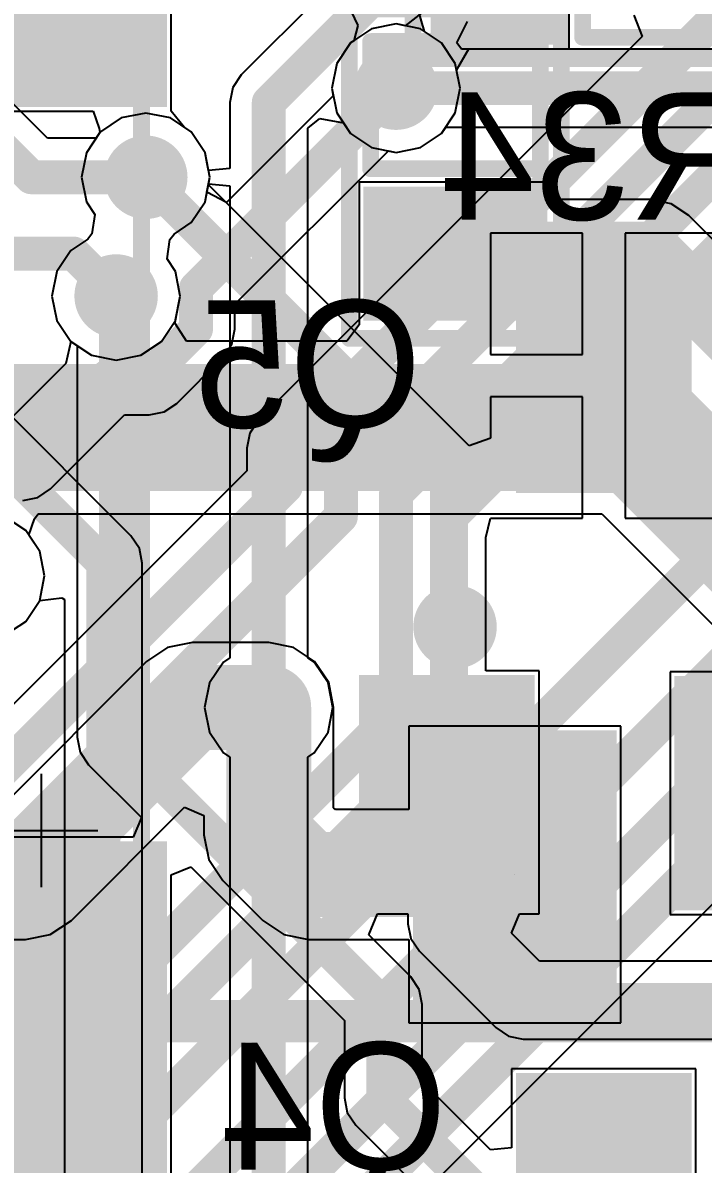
# Model space of a CAD drawing. Header units: millimetres. Extents: x 3.6 to 6.79, y 1.07 to 2.73.
# Drawn here: x 6.236 to 6.3964, y 1.4133 to 1.6824 of the extents above; entities that cross this region are included whole.
import ezdxf

# ---------------------------------------------------------------- set-up
doc = ezdxf.new("R2010")
doc.units = ezdxf.units.MM
doc.header["$MEASUREMENT"] = 0
for name, color, linetype in [('BottomLayer', 5, 'Continuous'), ('BottomOverlay', 54, 'Continuous'), ('BottomPaste', 16, 'Continuous'), ('BottomSolder', 6, 'Continuous'), ('MidLayer1', 16, 'Continuous'), ('MidLayer2', 76, 'Continuous'), ('MultiLayer', 9, 'Continuous'), ('PadHoleLayer', 156, 'Continuous'), ('TopLayer', 1, 'Continuous'), ('TopOverlay', 2, 'Continuous'), ('TopPaste', 8, 'Continuous'), ('TopSolder', 216, 'Continuous'), ('ViaHoleLayer', 16, 'Continuous')]:
    doc.layers.add(name, color=color, linetype=linetype)

# ---------------------------------------------------------------- blocks, each defined once
blk = doc.blocks.new('RES_SMD_0603_B_75')
at = {"layer": 'BottomLayer'}
for points in [[(-0.04681, -0.01772), (-0.02319, -0.01772), (-0.04681, 0.01772), (-0.02319, 0.01772)], [(0.02468, -0.01772), (0.0483, -0.01772), (0.02468, 0.01771), (0.0483, 0.01771)]]:
    blk.add_solid(points, dxfattribs=at)
at = {"layer": 'BottomOverlay', "const_width": 0.00394}
for points in [[(-0.055, 0.025), (0.035, 0.025)], [(-0.055, -0.025), (-0.055, 0.025)], [(0.035, 0.025), (0.055, 0.025)], [(0.055, -0.025), (0.055, 0.025)], [(-0.015, 0.02), (0.015, 0.02)], [(-0.015, -0.02), (-0.015, 0.02)], [(0.015, -0.02), (0.015, 0.02)], [(-0.015, -0.02), (0.015, -0.02)], [(-0.055, -0.025), (0.055, -0.025)]]:
    blk.add_lwpolyline(points, dxfattribs=at)
at = {"layer": 'BottomOverlay', "const_width": 0.00197}
for points in [[(-0.05599, 0.025, 1), (-0.05402, 0.025, 1)], [(-0.05599, 0.025, 1), (-0.05402, 0.025, 1)], [(0.03401, 0.025, 1), (0.03598, 0.025, 1)], [(0.03401, 0.025, 1), (0.03598, 0.025, 1)], [(0.05401, 0.025, 1), (0.05598, 0.025, 1)], [(0.05401, 0.025, 1), (0.05598, 0.025, 1)], [(-0.01599, 0.02, 1), (-0.01402, 0.02, 1)], [(-0.01599, 0.02, 1), (-0.01402, 0.02, 1)], [(0.01401, 0.02, 1), (0.01598, 0.02, 1)], [(0.01401, 0.02, 1), (0.01598, 0.02, 1)], [(-0.01599, -0.02, 1), (-0.01402, -0.02, 1)], [(-0.01599, -0.02, 1), (-0.01402, -0.02, 1)], [(0.01401, -0.02, 1), (0.01598, -0.02, 1)], [(0.01401, -0.02, 1), (0.01598, -0.02, 1)], [(-0.05599, -0.025, 1), (-0.05402, -0.025, 1)], [(-0.05599, -0.025, 1), (-0.05402, -0.025, 1)], [(0.05401, -0.025, 1), (0.05598, -0.025, 1)], [(0.05401, -0.025, 1), (0.05598, -0.025, 1)]]:
    blk.add_lwpolyline(points, format="xyb", close=True, dxfattribs=at)
at = {"layer": 'BottomPaste'}
for points in [[(-0.04681, -0.01772), (-0.02319, -0.01772), (-0.04681, 0.01772), (-0.02319, 0.01772)], [(0.02468, -0.01772), (0.0483, -0.01772), (0.02468, 0.01771), (0.0483, 0.01771)]]:
    blk.add_solid(points, dxfattribs=at)
at = {"layer": 'BottomSolder'}
for points in [[(-0.05081, -0.02172), (-0.01919, -0.02172), (-0.05081, 0.02172), (-0.01919, 0.02172)], [(0.02068, -0.02172), (0.0523, -0.02172), (0.02068, 0.02171), (0.0523, 0.02171)]]:
    blk.add_solid(points, dxfattribs=at)
blk = doc.blocks.new('RES_SMD_2512_B_78')
at = {"layer": 'BottomLayer'}
for points in [[(-0.16141, 0.05996), (-0.16141, -0.06996), (-0.09054, 0.05996), (-0.09054, -0.06996)], [(0.09056, 0.05996), (0.09056, -0.06996), (0.16142, 0.05996), (0.16142, -0.06996)]]:
    blk.add_solid(points, dxfattribs=at)
at = {"layer": 'BottomOverlay', "const_width": 0.00394}
for points in [[(0.12599, 0.05799), (-0.12598, 0.05799)], [(0.12599, -0.06799), (0.12599, 0.05799)]]:
    blk.add_lwpolyline(points, dxfattribs=at)
at = {"layer": 'BottomOverlay', "const_width": 0.00197}
blk.add_lwpolyline([(0.12501, 0.05799, 1), (0.12698, 0.05799, 1)], format="xyb", close=True, dxfattribs=at)
blk.add_lwpolyline([(0.12501, 0.05799, 1), (0.12698, 0.05799, 1)], format="xyb", close=True, dxfattribs=at)
at = {"layer": 'BottomPaste'}
for points in [[(-0.16141, 0.05996), (-0.16141, -0.06996), (-0.09054, 0.05996), (-0.09054, -0.06996)], [(0.09056, 0.05996), (0.09056, -0.06996), (0.16142, 0.05996), (0.16142, -0.06996)]]:
    blk.add_solid(points, dxfattribs=at)
at = {"layer": 'BottomSolder'}
for points in [[(-0.16541, 0.06396), (-0.16541, -0.07396), (-0.08654, 0.06396), (-0.08654, -0.07396)], [(0.08656, 0.06396), (0.08656, -0.07396), (0.16542, 0.06396), (0.16542, -0.07396)]]:
    blk.add_solid(points, dxfattribs=at)
blk = doc.blocks.new('PCBC_________1_136')
at = {"layer": 'PadHoleLayer'}
blk.add_lwpolyline([(0, 0), (0, 0, -1), (0, 0), (0, 0, -1)], format="xyb", close=True, dxfattribs=at)
at = {"layer": 'TopLayer'}
blk.add_solid([(-0.02, -0.03), (0.02, -0.03), (-0.02, 0.03), (0.02, 0.03)], dxfattribs=at)
at = {"layer": 'TopPaste'}
blk.add_solid([(-0.02, -0.03), (0.02, -0.03), (-0.02, 0.03), (0.02, 0.03)], dxfattribs=at)
at = {"layer": 'TopSolder'}
blk.add_solid([(-0.024, -0.034), (0.024, -0.034), (-0.024, 0.034), (0.024, 0.034)], dxfattribs=at)
blk = doc.blocks.new('SOT23B_B_163')
at = {"layer": 'BottomLayer'}
for points in [[(-0.05413, 0.02559), (-0.02067, 0.02559), (-0.05413, 0.07283), (-0.02067, 0.07283)], [(0.02027, 0.02538), (0.05373, 0.02538), (0.02027, 0.07262), (0.05373, 0.07262)], [(-0.01673, -0.07283), (0.01673, -0.07283), (-0.01673, -0.02559), (0.01673, -0.02559)]]:
    blk.add_solid(points, dxfattribs=at)
at = {"layer": 'BottomOverlay'}
for points, const_width in [([(0.04, 0.01, 1), (0.03016, 0.01, 1)], 0.00984), ([(0.0277, 0.01, 1), (0.03262, 0.01, 1)], 0.00492), ([(0.03754, 0.01, 1), (0.04246, 0.01, 1)], 0.00492)]:
    blk.add_lwpolyline(points, format="xyb", close=True, dxfattribs=dict(at, const_width=const_width))
at = {"layer": 'BottomPaste'}
for points in [[(-0.05413, 0.02559), (-0.02067, 0.02559), (-0.05413, 0.07283), (-0.02067, 0.07283)], [(0.02027, 0.02538), (0.05373, 0.02538), (0.02027, 0.07262), (0.05373, 0.07262)], [(-0.01673, -0.07283), (0.01673, -0.07283), (-0.01673, -0.02559), (0.01673, -0.02559)]]:
    blk.add_solid(points, dxfattribs=at)
at = {"layer": 'BottomSolder'}
for points in [[(-0.05813, 0.02159), (-0.01667, 0.02159), (-0.05813, 0.07684), (-0.01667, 0.07684)], [(0.01627, 0.02138), (0.05773, 0.02138), (0.01627, 0.07662), (0.05773, 0.07662)], [(-0.02073, -0.07684), (0.02073, -0.07684), (-0.02073, -0.02159), (0.02073, -0.02159)]]:
    blk.add_solid(points, dxfattribs=at)
blk = doc.blocks.new('SOT23B_B_164')
at = {"layer": 'BottomLayer'}
for points in [[(-0.05413, 0.02559), (-0.02067, 0.02559), (-0.05413, 0.07283), (-0.02067, 0.07283)], [(0.02027, 0.02538), (0.05373, 0.02538), (0.02027, 0.07262), (0.05373, 0.07262)], [(-0.01673, -0.07283), (0.01673, -0.07283), (-0.01673, -0.02559), (0.01673, -0.02559)]]:
    blk.add_solid(points, dxfattribs=at)
at = {"layer": 'BottomOverlay'}
for points, const_width in [([(0.04, 0.01, 1), (0.03016, 0.01, 1)], 0.00984), ([(0.0277, 0.01, 1), (0.03262, 0.01, 1)], 0.00492), ([(0.03754, 0.01, 1), (0.04246, 0.01, 1)], 0.00492)]:
    blk.add_lwpolyline(points, format="xyb", close=True, dxfattribs=dict(at, const_width=const_width))
at = {"layer": 'BottomPaste'}
for points in [[(-0.05413, 0.02559), (-0.02067, 0.02559), (-0.05413, 0.07283), (-0.02067, 0.07283)], [(0.02027, 0.02538), (0.05373, 0.02538), (0.02027, 0.07262), (0.05373, 0.07262)], [(-0.01673, -0.07283), (0.01673, -0.07283), (-0.01673, -0.02559), (0.01673, -0.02559)]]:
    blk.add_solid(points, dxfattribs=at)
at = {"layer": 'BottomSolder'}
for points in [[(-0.05813, 0.02159), (-0.01667, 0.02159), (-0.05813, 0.07684), (-0.01667, 0.07684)], [(0.01627, 0.02138), (0.05773, 0.02138), (0.01627, 0.07662), (0.05773, 0.07662)], [(-0.02073, -0.07684), (0.02073, -0.07684), (-0.02073, -0.02159), (0.02073, -0.02159)]]:
    blk.add_solid(points, dxfattribs=at)
blk = doc.blocks.new('RES_SMD_0603_167')
at = {"layer": 'TopLayer'}
for points in [[(-0.04681, -0.01772), (-0.02319, -0.01772), (-0.04681, 0.01772), (-0.02319, 0.01772)], [(0.02468, -0.01771), (0.0483, -0.01771), (0.02468, 0.01772), (0.0483, 0.01772)]]:
    blk.add_solid(points, dxfattribs=at)
at = {"layer": 'TopOverlay', "const_width": 0.00394}
for points in [[(-0.055, 0.025), (-0.055, -0.025)], [(-0.055, 0.025), (0.055, 0.025)], [(0.055, 0.025), (0.055, -0.025)], [(-0.015, 0.02), (-0.015, -0.02)], [(-0.015, 0.02), (0.015, 0.02)], [(0.015, 0.02), (0.015, -0.02)], [(-0.015, -0.02), (0.015, -0.02)], [(-0.055, -0.025), (0.035, -0.025)], [(0.035, -0.025), (0.055, -0.025)]]:
    blk.add_lwpolyline(points, dxfattribs=at)
at = {"layer": 'TopOverlay', "const_width": 0.00197}
for points in [[(-0.05599, 0.025, 1), (-0.05402, 0.025, 1)], [(-0.05599, 0.025, 1), (-0.05402, 0.025, 1)], [(0.05401, 0.025, 1), (0.05598, 0.025, 1)], [(0.05401, 0.025, 1), (0.05598, 0.025, 1)], [(-0.01599, 0.02, 1), (-0.01402, 0.02, 1)], [(-0.01599, 0.02, 1), (-0.01402, 0.02, 1)], [(0.01401, 0.02, 1), (0.01598, 0.02, 1)], [(0.01401, 0.02, 1), (0.01598, 0.02, 1)], [(-0.01599, -0.02, 1), (-0.01402, -0.02, 1)], [(-0.01599, -0.02, 1), (-0.01402, -0.02, 1)], [(0.01401, -0.02, 1), (0.01598, -0.02, 1)], [(0.01401, -0.02, 1), (0.01598, -0.02, 1)], [(-0.05599, -0.025, 1), (-0.05402, -0.025, 1)], [(-0.05599, -0.025, 1), (-0.05402, -0.025, 1)], [(0.03401, -0.025, 1), (0.03598, -0.025, 1)], [(0.03401, -0.025, 1), (0.03598, -0.025, 1)], [(0.05401, -0.025, 1), (0.05598, -0.025, 1)], [(0.05401, -0.025, 1), (0.05598, -0.025, 1)]]:
    blk.add_lwpolyline(points, format="xyb", close=True, dxfattribs=at)
at = {"layer": 'TopPaste'}
for points in [[(-0.04681, -0.01772), (-0.02319, -0.01772), (-0.04681, 0.01772), (-0.02319, 0.01772)], [(0.02468, -0.01771), (0.0483, -0.01771), (0.02468, 0.01772), (0.0483, 0.01772)]]:
    blk.add_solid(points, dxfattribs=at)
at = {"layer": 'TopSolder'}
for points in [[(-0.05081, -0.02172), (-0.01919, -0.02172), (-0.05081, 0.02172), (-0.01919, 0.02172)], [(0.02068, -0.02171), (0.0523, -0.02171), (0.02068, 0.02172), (0.0523, 0.02172)]]:
    blk.add_solid(points, dxfattribs=at)

msp = doc.modelspace()

# ---------------------------------------------------------------- linework, layer by layer
at = {"layer": 'BottomLayer'}
for p, q in [((6.27096, 1.66505), (6.27096, 1.68726)), ((6.36481, 1.67628), (6.36481, 1.68982)), ((6.33119, 1.68561), (6.32619, 1.6817)), ((6.324, 1.68213), (6.31821, 1.68098)), ((6.32619, 1.6817), (6.324, 1.68213)), ((6.31821, 1.68098), (6.3133, 1.6777)), ((6.3133, 1.6777), (6.31002, 1.67279)), ((6.33828, 1.67128), (6.3412, 1.67628)), ((6.3412, 1.67628), (6.36481, 1.67628)), ((6.31002, 1.67279), (6.30887, 1.667)), ((6.33913, 1.667), (6.33828, 1.67128)), ((6.30887, 1.667), (6.31002, 1.66121)), ((6.33798, 1.66121), (6.33913, 1.667)), ((6.27096, 1.66154), (6.27096, 1.66505)), ((6.13104, 1.66154), (6.25255, 1.66154)), ((6.25255, 1.66154), (6.25401, 1.6575)), ((6.27403, 1.65782), (6.27096, 1.66154)), ((6.31002, 1.66121), (6.3133, 1.6563)), ((6.3347, 1.6563), (6.33798, 1.66121)), ((6.2757, 1.6567), (6.27403, 1.65782)), ((6.25419, 1.65654), (6.25102, 1.65179)), ((6.25401, 1.6575), (6.25419, 1.65654)), ((6.27898, 1.65179), (6.2757, 1.6567)), ((6.3133, 1.6563), (6.31821, 1.65302)), ((6.32979, 1.65302), (6.3347, 1.6563)), ((6.31821, 1.65302), (6.324, 1.65187)), ((6.324, 1.65187), (6.32979, 1.65302)), ((6.25102, 1.65179), (6.24987, 1.646)), ((6.28013, 1.646), (6.27898, 1.65179)), ((6.24987, 1.646), (6.25102, 1.64021)), ((6.27978, 1.6442), (6.28013, 1.646)), ((6.34127, 1.58271), (6.27978, 1.6442)), ((6.25102, 1.64021), (6.253, 1.63724)), ((6.253, 1.63724), (6.25231, 1.63268)), ((6.25135, 1.6314), (6.2473, 1.6287)), ((6.25231, 1.63268), (6.25135, 1.6314)), ((6.368, 1.63284), (6.34627, 1.63284)), ((6.34627, 1.63284), (6.34627, 1.60421)), ((6.368, 1.60421), (6.368, 1.63284)), ((6.39973, 1.63284), (6.378, 1.63284)), ((6.378, 1.63284), (6.378, 1.59921)), ((6.2473, 1.6287), (6.24402, 1.62379)), ((6.24402, 1.62379), (6.24287, 1.618)), ((6.24287, 1.618), (6.24402, 1.61221)), ((6.24402, 1.61221), (6.2473, 1.6073)), ((6.2473, 1.6073), (6.24882, 1.60628)), ((6.24882, 1.60628), (6.24882, 1.514)), ((6.34627, 1.60421), (6.368, 1.60421)), ((6.378, 1.59921), (6.378, 1.56559)), ((6.368, 1.59421), (6.34627, 1.59421)), ((6.34627, 1.59421), (6.34627, 1.58452)), ((6.368, 1.56559), (6.368, 1.59421)), ((6.34609, 1.58437), (6.34127, 1.58271)), ((6.34627, 1.58452), (6.34609, 1.58437)), ((6.2367, 1.5627), (6.23179, 1.56598)), ((6.34518, 1.56104), (6.34627, 1.56559)), ((6.34627, 1.56559), (6.35018, 1.56559)), ((6.35018, 1.56559), (6.368, 1.56559)), ((6.378, 1.56559), (6.39973, 1.56559)), ((6.23998, 1.55779), (6.2367, 1.5627)), ((6.34518, 1.52962), (6.34518, 1.56104)), ((6.24113, 1.552), (6.23998, 1.55779)), ((6.23998, 1.54621), (6.24113, 1.552)), ((6.2367, 1.5413), (6.23998, 1.54621)), ((6.23179, 1.53802), (6.2367, 1.5413)), ((6.35773, 1.52962), (6.34518, 1.52962)), ((6.35773, 1.47238), (6.35773, 1.52962)), ((6.40123, 1.52941), (6.38867, 1.52941)), ((6.38867, 1.52941), (6.38867, 1.47216)), ((6.24882, 1.514), (6.24952, 1.51049)), ((6.24952, 1.51049), (6.25151, 1.50751)), ((6.25151, 1.50751), (6.26396, 1.49506)), ((6.26396, 1.49506), (6.26205, 1.49044)), ((6.26205, 1.49044), (6.13104, 1.49044)), ((6.27096, 1.48153), (6.27558, 1.48344)), ((6.27558, 1.48344), (6.31182, 1.4472)), ((6.27096, 1.40958), (6.27096, 1.48153)), ((6.3176, 1.46738), (6.31967, 1.47238)), ((6.31967, 1.47238), (6.32682, 1.47238)), ((6.32682, 1.47238), (6.32682, 1.47)), ((6.35122, 1.46776), (6.35313, 1.47238)), ((6.35313, 1.47238), (6.35773, 1.47238)), ((6.38867, 1.47216), (6.43212, 1.47216)), ((6.32682, 1.47), (6.32752, 1.46649)), ((6.32749, 1.45749), (6.3176, 1.46738)), ((6.3578, 1.46118), (6.35122, 1.46776)), ((6.32752, 1.46649), (6.32951, 1.46351)), ((6.32951, 1.46351), (6.34751, 1.44551)), ((6.4282, 1.46118), (6.3578, 1.46118)), ((6.32948, 1.45451), (6.32749, 1.45749)), ((6.33018, 1.451), (6.32948, 1.45451)), ((6.33018, 1.4328), (6.33018, 1.451)), ((6.31182, 1.4472), (6.31182, 1.429)), ((6.34751, 1.44551), (6.35049, 1.44352)), ((6.35049, 1.44352), (6.354, 1.44282)), ((6.354, 1.44282), (6.432, 1.44282)), ((6.39473, 1.43583), (6.35127, 1.43583)), ((6.35127, 1.43583), (6.35127, 1.41716)), ((6.39473, 1.37859), (6.39473, 1.43583)), ((6.34627, 1.41671), (6.33018, 1.4328)), ((6.31182, 1.429), (6.31252, 1.42549)), ((6.31252, 1.42549), (6.31451, 1.42251)), ((6.31451, 1.42251), (6.3363, 1.40072)), ((6.35127, 1.41716), (6.34627, 1.41671))]:
    msp.add_line(p, q, dxfattribs=at)
for points, const_width in [([(6.31908, 1.667, 1), (6.32892, 1.667, 1)], 0.00984), ([(6.26008, 1.646, 1), (6.26992, 1.646, 1)], 0.00984), ([(6.263, 1.646, 1), (6.267, 1.646, 1)], 0.004), ([(6.25308, 1.618, 1), (6.26292, 1.618, 1)], 0.00984), ([(6.256, 1.618, 1), (6.26, 1.618, 1)], 0.004), ([(6.334, 1.575, 1), (6.338, 1.575, 1)], 0.004), ([(6.334, 1.575, 1), (6.338, 1.575, 1)], 0.004), ([(6.28908, 1.521, 1), (6.29892, 1.521, 1)], 0.00984), ([(6.256, 1.514, 1), (6.26, 1.514, 1)], 0.004), ([(6.256, 1.514, 1), (6.26, 1.514, 1)], 0.004), ([(6.334, 1.501, 1), (6.338, 1.501, 1)], 0.004), ([(6.334, 1.501, 1), (6.338, 1.501, 1)], 0.004), ([(6.334, 1.47, 1), (6.338, 1.47, 1)], 0.004), ([(6.334, 1.47, 1), (6.338, 1.47, 1)], 0.004), ([(6.352, 1.452, 1), (6.356, 1.452, 1)], 0.004), ([(6.352, 1.452, 1), (6.356, 1.452, 1)], 0.004), ([(6.319, 1.451, 1), (6.323, 1.451, 1)], 0.004), ([(6.319, 1.451, 1), (6.323, 1.451, 1)], 0.004), ([(6.319, 1.429, 1), (6.323, 1.429, 1)], 0.004), ([(6.319, 1.429, 1), (6.323, 1.429, 1)], 0.004), ([(6.36925, 1.40721, 1), (6.37675, 1.40721, 1)], 0.0075)]:
    msp.add_lwpolyline(points, format="xyb", close=True, dxfattribs=dict(at, const_width=const_width))
for points, const_width in [([(6.265, 1.646), (6.336, 1.575)], 0.008), ([(6.258, 1.514), (6.258, 1.618)], 0.008), ([(6.336, 1.501), (6.336, 1.575)], 0.008), ([(6.258, 1.514), (6.321, 1.451)], 0.008), ([(6.336, 1.47), (6.336, 1.501)], 0.008), ([(6.336, 1.47), (6.354, 1.452)], 0.008), ([(6.354, 1.452), (6.432, 1.452)], 0.008), ([(6.321, 1.429), (6.321, 1.451)], 0.008), ([(6.321, 1.429), (6.34279, 1.40721)], 0.008), ([(6.373, 1.21521), (6.373, 1.40721)], 0.015)]:
    msp.add_lwpolyline(points, dxfattribs=dict(at, const_width=const_width))
at = {"layer": 'MidLayer1'}
for p, q in [((6.32286, 1.70549), (6.28751, 1.67014)), ((6.33075, 1.68034), (6.32915, 1.68582)), ((6.3347, 1.6777), (6.33075, 1.68034)), ((6.33798, 1.67279), (6.3347, 1.6777)), ((6.33913, 1.667), (6.33798, 1.67279)), ((6.28751, 1.67014), (6.28552, 1.66716)), ((6.28552, 1.66716), (6.28482, 1.66365)), ((6.33798, 1.66121), (6.33913, 1.667)), ((6.28482, 1.66365), (6.28482, 1.64805)), ((6.265, 1.66113), (6.25921, 1.65998)), ((6.27079, 1.65998), (6.265, 1.66113)), ((6.3347, 1.6563), (6.33798, 1.66121)), ((6.25921, 1.65998), (6.2543, 1.6567)), ((6.2757, 1.6567), (6.27079, 1.65998)), ((6.30318, 1.65754), (6.30603, 1.65983)), ((6.30603, 1.65983), (6.31163, 1.6588)), ((6.31163, 1.6588), (6.3133, 1.6563)), ((6.2543, 1.6567), (6.25102, 1.65179)), ((6.27898, 1.65179), (6.2757, 1.6567)), ((6.30318, 1.53272), (6.30318, 1.65754)), ((6.3133, 1.6563), (6.31821, 1.65302)), ((6.32979, 1.65302), (6.3347, 1.6563)), ((6.31821, 1.65302), (6.324, 1.65187)), ((6.324, 1.65187), (6.32979, 1.65302)), ((6.25102, 1.65179), (6.24987, 1.646)), ((6.2795, 1.64917), (6.27898, 1.65179)), ((6.27982, 1.64756), (6.2795, 1.64917)), ((6.28482, 1.64805), (6.27982, 1.64756)), ((6.24987, 1.646), (6.25102, 1.64021)), ((6.2795, 1.64283), (6.27982, 1.64444)), ((6.27982, 1.64444), (6.28482, 1.64395)), ((6.27898, 1.64021), (6.2795, 1.64283)), ((6.28482, 1.64395), (6.28482, 1.53272)), ((6.25102, 1.64021), (6.253, 1.63724)), ((6.2757, 1.6353), (6.27898, 1.64021)), ((6.253, 1.63724), (6.25231, 1.63268)), ((6.27165, 1.6326), (6.2757, 1.6353)), ((6.25135, 1.6314), (6.2473, 1.6287)), ((6.25231, 1.63268), (6.25135, 1.6314)), ((6.27, 1.62676), (6.27069, 1.63132)), ((6.27069, 1.63132), (6.27165, 1.6326)), ((6.2473, 1.6287), (6.24402, 1.62379)), ((6.27198, 1.62379), (6.27, 1.62676)), ((6.24402, 1.62379), (6.24287, 1.618)), ((6.27313, 1.618), (6.27198, 1.62379)), ((6.26149, 1.56149), (6.20418, 1.6188)), ((6.24287, 1.618), (6.24402, 1.61221)), ((6.27198, 1.61221), (6.27313, 1.618)), ((6.24402, 1.61221), (6.2473, 1.6073)), ((6.2687, 1.6073), (6.27198, 1.61221)), ((6.2473, 1.6073), (6.25221, 1.60402)), ((6.26379, 1.60402), (6.2687, 1.6073)), ((6.25221, 1.60402), (6.258, 1.60287)), ((6.258, 1.60287), (6.26379, 1.60402)), ((6.26348, 1.55851), (6.26149, 1.56149)), ((6.26418, 1.555), (6.26348, 1.55851)), ((6.26418, 1.38072), (6.26418, 1.555)), ((6.2367, 1.5413), (6.23998, 1.54621)), ((6.23998, 1.54621), (6.24521, 1.54685)), ((6.24521, 1.54685), (6.24582, 1.54648)), ((6.24582, 1.54648), (6.24582, 1.38072)), ((6.23179, 1.53802), (6.2367, 1.5413)), ((6.2833, 1.5317), (6.28002, 1.52679)), ((6.28482, 1.53272), (6.2833, 1.5317)), ((6.3047, 1.5317), (6.30318, 1.53272)), ((6.30798, 1.52679), (6.3047, 1.5317)), ((6.28002, 1.52679), (6.27887, 1.521)), ((6.30913, 1.521), (6.30798, 1.52679)), ((6.27887, 1.521), (6.28002, 1.51521)), ((6.30798, 1.51521), (6.30913, 1.521)), ((6.28002, 1.51521), (6.2833, 1.5103)), ((6.3047, 1.5103), (6.30798, 1.51521)), ((6.2833, 1.5103), (6.28482, 1.50928)), ((6.30318, 1.50928), (6.3047, 1.5103)), ((6.28482, 1.50928), (6.28482, 1.1385)), ((6.30318, 1.13), (6.30318, 1.50928))]:
    msp.add_line(p, q, dxfattribs=at)
at = {"layer": 'MidLayer1', "const_width": 0.008}
for points in [[(6.294, 1.66365), (6.32935, 1.699)], [(6.294, 1.521), (6.294, 1.66365)], [(6.195, 1.615), (6.255, 1.555)], [(6.255, 1.369), (6.255, 1.555)], [(6.294, 1.13), (6.294, 1.521)]]:
    msp.add_lwpolyline(points, dxfattribs=at)
at = {"layer": 'MidLayer1'}
for points, const_width in [([(6.31908, 1.667, 1), (6.32892, 1.667, 1)], 0.00984), ([(6.292, 1.66365, 1), (6.296, 1.66365, 1)], 0.004), ([(6.292, 1.66365, 1), (6.296, 1.66365, 1)], 0.004), ([(6.26008, 1.646, 1), (6.26992, 1.646, 1)], 0.00984), ([(6.25308, 1.618, 1), (6.26292, 1.618, 1)], 0.00984), ([(6.253, 1.555, 1), (6.257, 1.555, 1)], 0.004), ([(6.253, 1.555, 1), (6.257, 1.555, 1)], 0.004), ([(6.28908, 1.521, 1), (6.29892, 1.521, 1)], 0.00984), ([(6.292, 1.521, 1), (6.296, 1.521, 1)], 0.004), ([(6.292, 1.521, 1), (6.296, 1.521, 1)], 0.004)]:
    msp.add_lwpolyline(points, format="xyb", close=True, dxfattribs=dict(at, const_width=const_width))
at = {"layer": 'MidLayer2'}
for p, q in [((6.324, 1.68213), (6.31821, 1.68098)), ((6.32979, 1.68098), (6.324, 1.68213)), ((6.38005, 1.68425), (6.38202, 1.67919)), ((6.38202, 1.67915), (6.29151, 1.58864)), ((6.31821, 1.68098), (6.3133, 1.6777)), ((6.3347, 1.6777), (6.32979, 1.68098)), ((6.38202, 1.67919), (6.38202, 1.67915)), ((6.3133, 1.6777), (6.31002, 1.67279)), ((6.33798, 1.67279), (6.3347, 1.6777)), ((6.31002, 1.67279), (6.30887, 1.667)), ((6.33913, 1.667), (6.33798, 1.67279)), ((6.30887, 1.667), (6.30922, 1.6652)), ((6.33798, 1.66121), (6.33913, 1.667)), ((6.30922, 1.6652), (6.28404, 1.64002)), ((6.265, 1.66113), (6.25921, 1.65998)), ((6.27079, 1.65998), (6.265, 1.66113)), ((6.3347, 1.6563), (6.33798, 1.66121)), ((6.25921, 1.65998), (6.2543, 1.6567)), ((6.2757, 1.6567), (6.27079, 1.65998)), ((6.2543, 1.6567), (6.25102, 1.65179)), ((6.27898, 1.65179), (6.2757, 1.6567)), ((6.32979, 1.65302), (6.3347, 1.6563)), ((6.28602, 1.61604), (6.3222, 1.65222)), ((6.3222, 1.65222), (6.324, 1.65187)), ((6.324, 1.65187), (6.32979, 1.65302)), ((6.25102, 1.65179), (6.24987, 1.646)), ((6.28013, 1.646), (6.27898, 1.65179)), ((6.24987, 1.646), (6.25102, 1.64021)), ((6.27943, 1.64248), (6.28013, 1.646)), ((6.28404, 1.64002), (6.27943, 1.64248)), ((6.25102, 1.64021), (6.253, 1.63724)), ((6.253, 1.63724), (6.25231, 1.63268)), ((6.25135, 1.6314), (6.2473, 1.6287)), ((6.25231, 1.63268), (6.25135, 1.6314)), ((6.2473, 1.6287), (6.24402, 1.62379)), ((6.24402, 1.62379), (6.24287, 1.618)), ((6.24287, 1.618), (6.24402, 1.61221)), ((6.28602, 1.6102), (6.28602, 1.61604)), ((6.24402, 1.61221), (6.2473, 1.6073)), ((6.28532, 1.60668), (6.28602, 1.6102)), ((6.2473, 1.6073), (6.24611, 1.60208)), ((6.28333, 1.60371), (6.28532, 1.60668)), ((6.24611, 1.60208), (6.2322, 1.58818)), ((6.27229, 1.59267), (6.28333, 1.60371)), ((6.2658, 1.58998), (6.26932, 1.59068)), ((6.26932, 1.59068), (6.27229, 1.59267)), ((6.24249, 1.57251), (6.25996, 1.58998)), ((6.25996, 1.58998), (6.2658, 1.58998)), ((6.29151, 1.58864), (6.28952, 1.58567)), ((6.28952, 1.58567), (6.28882, 1.58215)), ((6.28882, 1.58215), (6.28882, 1.5768)), ((6.31718, 1.3932), (6.5048, 1.58082)), ((6.28882, 1.5768), (6.1912, 1.47918)), ((6.23951, 1.57052), (6.24249, 1.57251)), ((6.236, 1.56982), (6.23951, 1.57052)), ((6.2367, 1.5627), (6.23352, 1.56482)), ((6.23998, 1.55779), (6.2367, 1.5627)), ((6.24113, 1.552), (6.23998, 1.55779)), ((6.23998, 1.54621), (6.24113, 1.552)), ((6.2367, 1.5413), (6.23998, 1.54621)), ((6.23179, 1.53802), (6.2367, 1.5413))]:
    msp.add_line(p, q, dxfattribs=at)
at = {"layer": 'MidLayer2', "const_width": 0.008}
for points in [[(6.337, 1.566), (6.502, 1.731)], [(6.26038, 1.391), (6.56738, 1.698)], [(6.298, 1.58215), (6.41, 1.69415)], [(6.311, 1.57677), (6.423, 1.68877)], [(6.324, 1.57138), (6.436, 1.68338)], [(6.295, 1.40238), (6.56162, 1.669)], [(6.27684, 1.61984), (6.324, 1.667)], [(6.27684, 1.6102), (6.27684, 1.61984)], [(6.2658, 1.59916), (6.27684, 1.6102)], [(6.236, 1.579), (6.25616, 1.59916)], [(6.25616, 1.59916), (6.2658, 1.59916)], [(6.308, 1.397), (6.501, 1.59)], [(6.298, 1.573), (6.298, 1.58215)], [(5.97136, 1.579), (6.236, 1.579)], [(6.311, 1.566), (6.311, 1.57677)], [(6.195, 1.47), (6.298, 1.573)], [(6.324, 1.52), (6.324, 1.57138)], [(6.24577, 1.405), (6.40869, 1.56792)], [(6.202, 1.457), (6.311, 1.566)], [(6.337, 1.51462), (6.337, 1.566)], [(6.24, 1.436), (6.324, 1.52)], [(6.24038, 1.418), (6.337, 1.51462)], [(5.873, 1.436), (6.24, 1.436)], [(5.963, 1.418), (6.24038, 1.418)]]:
    msp.add_lwpolyline(points, dxfattribs=at)
at = {"layer": 'MidLayer2'}
for points, const_width in [([(6.31908, 1.667, 1), (6.32892, 1.667, 1)], 0.00984), ([(6.322, 1.667, 1), (6.326, 1.667, 1)], 0.004), ([(6.26008, 1.646, 1), (6.26992, 1.646, 1)], 0.00984), ([(6.25308, 1.618, 1), (6.26292, 1.618, 1)], 0.00984), ([(6.27484, 1.61984, 1), (6.27884, 1.61984, 1)], 0.004), ([(6.27484, 1.61984, 1), (6.27884, 1.61984, 1)], 0.004), ([(6.27484, 1.6102, 1), (6.27884, 1.6102, 1)], 0.004), ([(6.27484, 1.6102, 1), (6.27884, 1.6102, 1)], 0.004), ([(6.25416, 1.59916, 1), (6.25816, 1.59916, 1)], 0.004), ([(6.25416, 1.59916, 1), (6.25816, 1.59916, 1)], 0.004), ([(6.2638, 1.59916, 1), (6.2678, 1.59916, 1)], 0.004), ([(6.2638, 1.59916, 1), (6.2678, 1.59916, 1)], 0.004), ([(6.296, 1.58215, 1), (6.3, 1.58215, 1)], 0.004), ([(6.296, 1.58215, 1), (6.3, 1.58215, 1)], 0.004), ([(6.234, 1.579, 1), (6.238, 1.579, 1)], 0.004), ([(6.234, 1.579, 1), (6.238, 1.579, 1)], 0.004), ([(6.309, 1.57677, 1), (6.313, 1.57677, 1)], 0.004), ([(6.309, 1.57677, 1), (6.313, 1.57677, 1)], 0.004), ([(6.296, 1.573, 1), (6.3, 1.573, 1)], 0.004), ([(6.296, 1.573, 1), (6.3, 1.573, 1)], 0.004), ([(6.322, 1.57138, 1), (6.326, 1.57138, 1)], 0.004), ([(6.322, 1.57138, 1), (6.326, 1.57138, 1)], 0.004), ([(6.309, 1.566, 1), (6.313, 1.566, 1)], 0.004), ([(6.309, 1.566, 1), (6.313, 1.566, 1)], 0.004), ([(6.335, 1.566, 1), (6.339, 1.566, 1)], 0.004), ([(6.335, 1.566, 1), (6.339, 1.566, 1)], 0.004), ([(6.28908, 1.521, 1), (6.29892, 1.521, 1)], 0.00984), ([(6.322, 1.52, 1), (6.326, 1.52, 1)], 0.004), ([(6.322, 1.52, 1), (6.326, 1.52, 1)], 0.004), ([(6.335, 1.51462, 1), (6.339, 1.51462, 1)], 0.004), ([(6.335, 1.51462, 1), (6.339, 1.51462, 1)], 0.004), ([(6.238, 1.436, 1), (6.242, 1.436, 1)], 0.004), ([(6.238, 1.436, 1), (6.242, 1.436, 1)], 0.004), ([(6.23838, 1.418, 1), (6.24238, 1.418, 1)], 0.004), ([(6.23838, 1.418, 1), (6.24238, 1.418, 1)], 0.004)]:
    msp.add_lwpolyline(points, format="xyb", close=True, dxfattribs=dict(at, const_width=const_width))
at = {"layer": 'MultiLayer', "const_width": 0.00984}
for points in [[(6.31908, 1.667, 1), (6.32892, 1.667, 1)], [(6.26008, 1.646, 1), (6.26992, 1.646, 1)], [(6.25308, 1.618, 1), (6.26292, 1.618, 1)], [(6.28908, 1.521, 1), (6.29892, 1.521, 1)]]:
    msp.add_lwpolyline(points, format="xyb", close=True, dxfattribs=at)
at = {"layer": 'TopLayer'}
for p, q in [((6.31339, 1.68509), (6.31502, 1.68174)), ((6.33835, 1.67768), (6.34088, 1.68268)), ((6.31502, 1.68174), (6.31403, 1.67819)), ((6.2418, 1.65518), (6.2193, 1.67768)), ((6.3133, 1.6777), (6.31002, 1.67279)), ((6.31403, 1.67819), (6.3133, 1.6777)), ((6.33944, 1.67618), (6.33835, 1.67768)), ((6.57735, 1.67618), (6.33944, 1.67618)), ((6.31002, 1.67279), (6.30887, 1.667)), ((6.30887, 1.667), (6.31002, 1.66121)), ((6.265, 1.66113), (6.25921, 1.65998)), ((6.27079, 1.65998), (6.265, 1.66113)), ((6.31002, 1.66121), (6.3133, 1.6563)), ((6.25921, 1.65998), (6.2543, 1.6567)), ((6.2757, 1.6567), (6.27079, 1.65998)), ((6.3347, 1.6563), (6.33572, 1.65782)), ((6.33572, 1.65782), (6.57355, 1.65782)), ((6.25328, 1.65518), (6.2418, 1.65518)), ((6.2543, 1.6567), (6.25328, 1.65518)), ((6.27898, 1.65179), (6.2757, 1.6567)), ((6.3133, 1.6563), (6.31821, 1.65302)), ((6.32979, 1.65302), (6.3347, 1.6563)), ((6.31821, 1.65302), (6.324, 1.65187)), ((6.324, 1.65187), (6.32979, 1.65302)), ((6.28013, 1.646), (6.27898, 1.65179)), ((6.27898, 1.64021), (6.28013, 1.646)), ((6.36072, 1.64481), (6.31528, 1.64481)), ((6.31528, 1.64481), (6.31528, 1.61119)), ((6.36072, 1.64074), (6.36072, 1.64481)), ((6.2757, 1.6353), (6.27898, 1.64021)), ((6.384, 1.64074), (6.36072, 1.64074)), ((6.38888, 1.63977), (6.384, 1.64074)), ((6.39302, 1.63701), (6.38888, 1.63977)), ((6.41523, 1.61479), (6.39302, 1.63701)), ((6.27165, 1.6326), (6.2757, 1.6353)), ((6.27, 1.62676), (6.27069, 1.63132)), ((6.27069, 1.63132), (6.27165, 1.6326)), ((6.27198, 1.62379), (6.27, 1.62676)), ((6.27313, 1.618), (6.27198, 1.62379)), ((6.27202, 1.61239), (6.27313, 1.618)), ((6.27192, 1.6115), (6.27202, 1.61239)), ((6.27459, 1.60739), (6.27192, 1.6115)), ((6.31528, 1.61119), (6.31237, 1.60739)), ((6.31237, 1.60739), (6.27459, 1.60739)), ((6.23876, 1.56543), (6.23965, 1.56661)), ((6.23965, 1.56661), (6.37255, 1.56661)), ((6.37255, 1.56661), (6.43258, 1.50658)), ((6.23743, 1.56161), (6.23876, 1.56543)), ((6.23998, 1.55779), (6.23743, 1.56161)), ((6.24113, 1.552), (6.23998, 1.55779)), ((6.23998, 1.54621), (6.24113, 1.552)), ((6.2367, 1.5413), (6.23998, 1.54621)), ((6.23179, 1.53802), (6.2367, 1.5413)), ((6.27015, 1.53513), (6.26519, 1.53181)), ((6.276, 1.53629), (6.27015, 1.53513)), ((6.294, 1.53629), (6.276, 1.53629)), ((6.29985, 1.53513), (6.294, 1.53629)), ((6.30481, 1.53181), (6.29985, 1.53513)), ((6.26519, 1.53181), (6.23029, 1.49692)), ((6.30813, 1.52685), (6.30481, 1.53181)), ((6.30929, 1.521), (6.30813, 1.52685)), ((6.30929, 1.49733), (6.30929, 1.521)), ((6.377, 1.51662), (6.327, 1.51662)), ((6.327, 1.51662), (6.327, 1.49692)), ((6.377, 1.44662), (6.377, 1.51662)), ((6.24744, 1.47081), (6.27409, 1.49746)), ((6.27409, 1.49746), (6.27871, 1.49554)), ((6.30971, 1.49692), (6.30929, 1.49733)), ((6.327, 1.49692), (6.30971, 1.49692)), ((6.27871, 1.49554), (6.27871, 1.491)), ((6.27871, 1.491), (6.27987, 1.48515)), ((6.27987, 1.48515), (6.28319, 1.48019)), ((6.28319, 1.48019), (6.29256, 1.47081)), ((6.24247, 1.46749), (6.24744, 1.47081)), ((6.29256, 1.47081), (6.29753, 1.46749)), ((6.23662, 1.46633), (6.24247, 1.46749)), ((6.29753, 1.46749), (6.30338, 1.46633)), ((6.197, 1.46633), (6.23662, 1.46633)), ((6.30338, 1.46633), (6.327, 1.46633)), ((6.327, 1.46633), (6.327, 1.44662)), ((6.327, 1.44662), (6.377, 1.44662))]:
    msp.add_line(p, q, dxfattribs=at)
for points, const_width in [([(6.208, 1.676), (6.238, 1.646)], 0.008), ([(6.324, 1.667), (6.57735, 1.667)], 0.008), ([(6.238, 1.646), (6.265, 1.646)], 0.008), ([(6.338, 1.628), (6.384, 1.628)], 0.015), ([(6.384, 1.628), (6.412, 1.6)], 0.015), ([(6.208, 1.628), (6.248, 1.628)], 0.008), ([(6.248, 1.628), (6.258, 1.618)], 0.008), ([(5.944, 1.587), (6.381, 1.587)], 0.03), ([(6.381, 1.587), (6.447, 1.521)], 0.03), ([(6.23662, 1.48162), (6.276, 1.521)], 0.02), ([(6.276, 1.521), (6.294, 1.521)], 0.02), ([(6.294, 1.491), (6.294, 1.521)], 0.02), ([(6.294, 1.491), (6.30338, 1.48162)], 0.02), ([(6.172, 1.48162), (6.23662, 1.48162)], 0.02), ([(6.30338, 1.48162), (6.352, 1.48162)], 0.02)]:
    msp.add_lwpolyline(points, dxfattribs=dict(at, const_width=const_width))
for points, const_width in [([(6.31908, 1.667, 1), (6.32892, 1.667, 1)], 0.00984), ([(6.322, 1.667, 1), (6.326, 1.667, 1)], 0.004), ([(6.26008, 1.646, 1), (6.26992, 1.646, 1)], 0.00984), ([(6.236, 1.646, 1), (6.24, 1.646, 1)], 0.004), ([(6.236, 1.646, 1), (6.24, 1.646, 1)], 0.004), ([(6.263, 1.646, 1), (6.267, 1.646, 1)], 0.004), ([(6.33425, 1.628, 1), (6.34175, 1.628, 1)], 0.0075), ([(6.38025, 1.628, 1), (6.38775, 1.628, 1)], 0.0075), ([(6.38025, 1.628, 1), (6.38775, 1.628, 1)], 0.0075), ([(6.246, 1.628, 1), (6.25, 1.628, 1)], 0.004), ([(6.246, 1.628, 1), (6.25, 1.628, 1)], 0.004), ([(6.25308, 1.618, 1), (6.26292, 1.618, 1)], 0.00984), ([(6.256, 1.618, 1), (6.26, 1.618, 1)], 0.004), ([(6.3735, 1.587, 1), (6.3885, 1.587, 1)], 0.015), ([(6.3735, 1.587, 1), (6.3885, 1.587, 1)], 0.015), ([(6.271, 1.521, 1), (6.281, 1.521, 1)], 0.01), ([(6.271, 1.521, 1), (6.281, 1.521, 1)], 0.01), ([(6.289, 1.521, 1), (6.299, 1.521, 1)], 0.01), ([(6.289, 1.521, 1), (6.299, 1.521, 1)], 0.01), ([(6.28908, 1.521, 1), (6.29892, 1.521, 1)], 0.00984), ([(6.289, 1.491, 1), (6.299, 1.491, 1)], 0.01), ([(6.289, 1.491, 1), (6.299, 1.491, 1)], 0.01), ([(6.23162, 1.48162, 1), (6.24162, 1.48162, 1)], 0.01), ([(6.23162, 1.48162, 1), (6.24162, 1.48162, 1)], 0.01), ([(6.29838, 1.48162, 1), (6.30838, 1.48162, 1)], 0.01), ([(6.29838, 1.48162, 1), (6.30838, 1.48162, 1)], 0.01), ([(6.347, 1.48162, 1), (6.357, 1.48162, 1)], 0.01)]:
    msp.add_lwpolyline(points, format="xyb", close=True, dxfattribs=dict(at, const_width=const_width))
at = {"layer": 'TopOverlay'}
for p, q in [((6.24033, 1.50532), (6.24033, 1.47866)), ((6.227, 1.49199), (6.25366, 1.49199))]:
    msp.add_line(p, q, dxfattribs=at)
at = {"layer": 'TopOverlay', "const_width": 0.01}
msp.add_lwpolyline([(3.622, 1.44702), (6.77161, 1.44702)], dxfattribs=at)
at = {"layer": 'ViaHoleLayer', "const_width": 0.00591}
for points in [[(6.32105, 1.667, 1), (6.32695, 1.667, 1)], [(6.26205, 1.646, 1), (6.26795, 1.646, 1)], [(6.25505, 1.618, 1), (6.26095, 1.618, 1)], [(6.29105, 1.521, 1), (6.29695, 1.521, 1)]]:
    msp.add_lwpolyline(points, format="xyb", close=True, dxfattribs=at)

# ---------------------------------------------------------------- block references
for name, p, rotation in [('RES_SMD_2512_B_78', (6.206, 1.576), 270), ('RES_SMD_0603_167', (6.338, 1.663), 90), ('SOT23B_B_164', (6.373, 1.55), 180), ('PCBC_________1_136', (6.352, 1.48162), 180), ('SOT23B_B_163', (6.373, 1.358), 180)]:
    msp.add_blockref(name, p, dxfattribs=dict(rotation=rotation))
msp.add_blockref('RES_SMD_0603_B_75', (6.383, 1.699))

# ---------------------------------------------------------------- texts
at = {"layer": 'BottomOverlay', "text_generation_flag": 2}
for s, p in [('R34', (6.408, 1.636)), ('Q5', (6.33, 1.587)), ('Q4', (6.336, 1.412))]:
    msp.add_text(s, height=0.03, dxfattribs=at).set_placement(p)

doc.saveas('drawing.dxf')
